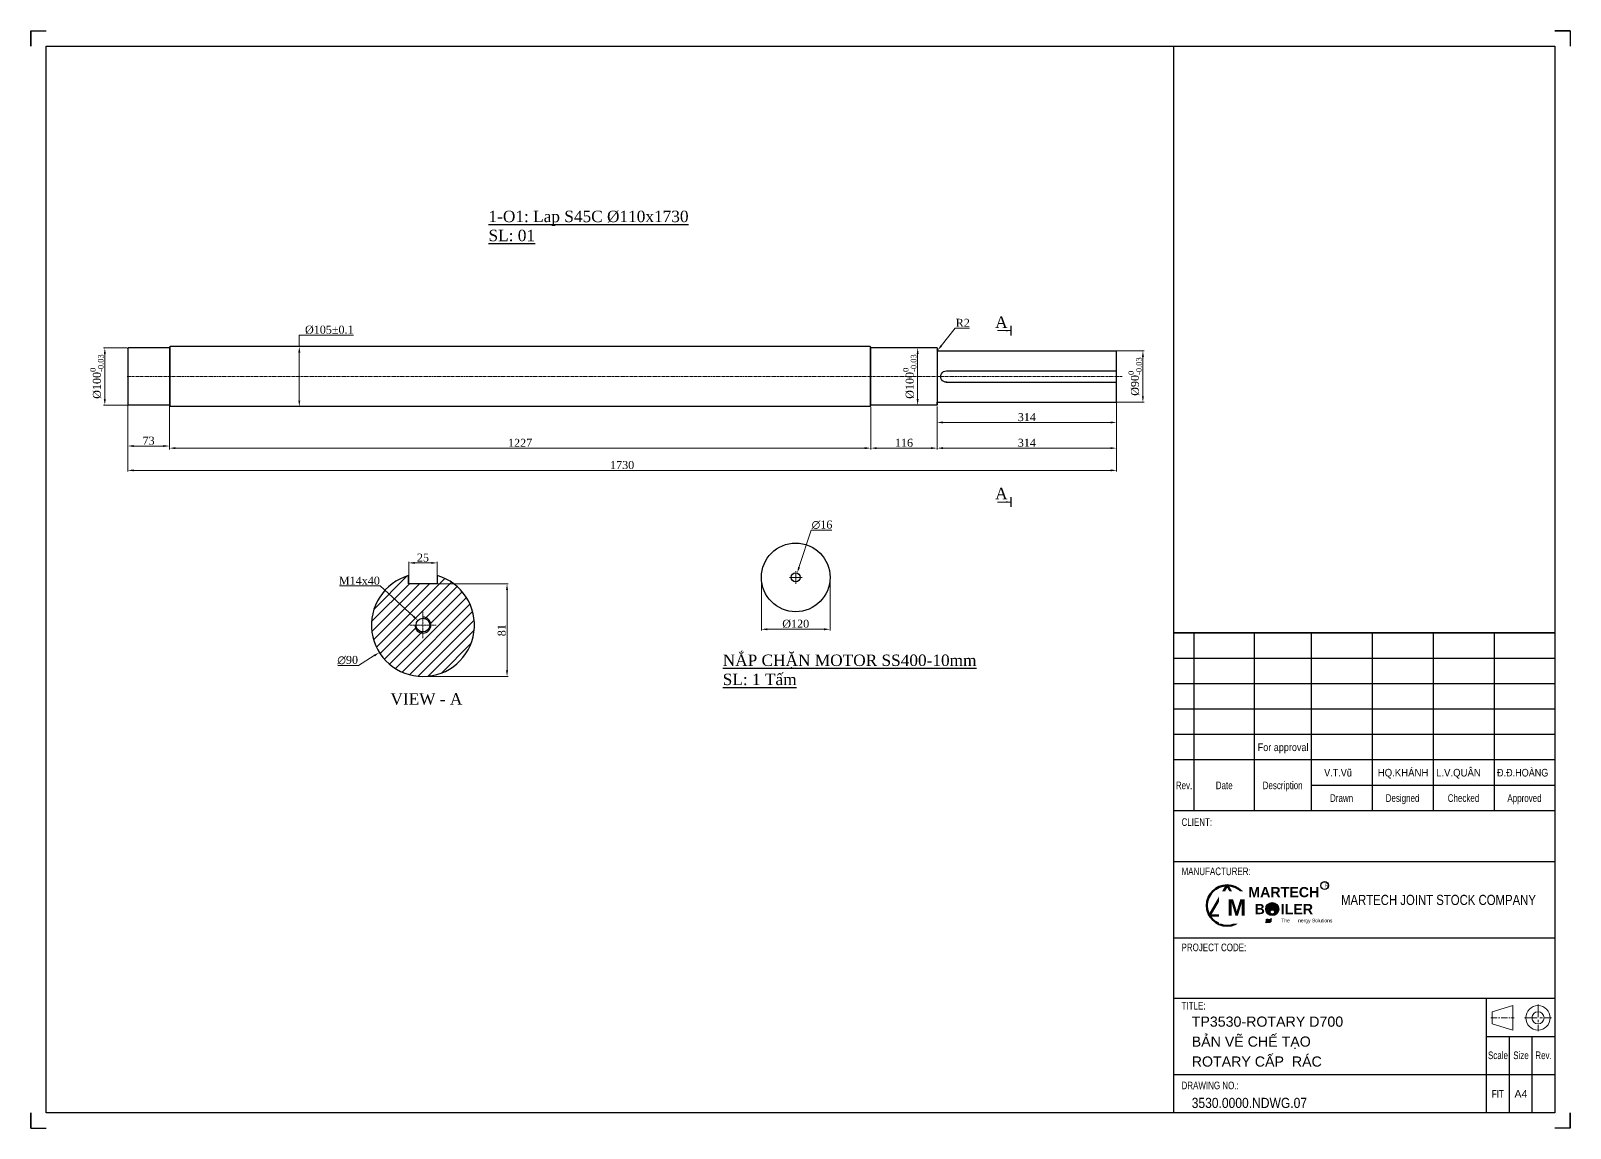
# Model space of a CAD drawing. Header units: inches. Extents: x 36705 to 45095, y -12195 to 29758.
# Drawn here: x 36938 to 39630, y 10607 to 12526 of the extents above; entities that cross this region are included whole.
import ezdxf
from ezdxf.enums import TextEntityAlignment as Align

# ---------------------------------------------------------------- set-up
doc = ezdxf.new("R2010")
doc.units = ezdxf.units.IN
doc.header["$MEASUREMENT"] = 0
doc.linetypes.add('AM_ISO08W050x2', pattern=[9, 6, -0.75, 1.5, -0.75])
doc.linetypes.add('CENTER', pattern=[2, 1.25, -0.25, 0.25, -0.25])
doc.layers.get('Defpoints').update_dxf_attribs({"lineweight": 5})
for name, color, linetype, lineweight in [('1.  0.2', 7, 'Continuous', 25), ('AM_7', 4, 'CENTER', 15), ('AM_8', 1, 'Continuous', 15), ('ĐƯỜNG TÂM', 8, 'CENTER', 5)]:
    doc.layers.add(name, color=color, linetype=linetype, lineweight=lineweight)
doc.layers.add('Không in', color=7, linetype='Continuous', lineweight=25, plot=False)
doc.layers.add('TEXT', color=20, linetype='Continuous')
doc.styles.add('Chu va so', font='arial.ttf')
doc.styles.add('stad1', font='times.ttf')
doc.styles.get("Standard").update_dxf_attribs({"font": 'arial.ttf'})
doc.styles.add('TCVN', font='times.ttf')
doc.styles.add('TEXT', font='arial.ttf')
doc.dimstyles.new('1.1', dxfattribs={"dimscale": 8, "dimtxt": 2, "dimasz": 1.5, "dimexe": 1, "dimexo": 0.4, "dimgap": 0.4, "dimtad": 1, "dimtoh": 1, "dimdec": 0, "dimzin": 0, "dimdsep": 46, "dimtxsty": 'stad1', "dimcen": 5, "dimclrd": 8, "dimclre": 8, "dimclrt": 2, "dimadec": 0, "dimazin": 0, "dimtfac": 1, "dimtdec": 0, "dimtofl": 0, "dimtmove": 0, "dimatfit": 0, "dimfxl": 1, "dimtolj": 1, "dimtzin": 0, "dimlwd": 9, "dimlwe": 9, "dimarcsym": 0})
doc.dimstyles.new('Hien', dxfattribs={"dimtxt": 20, "dimasz": 15, "dimexe": 3, "dimexo": 3, "dimgap": 3, "dimtad": 1, "dimtoh": 1, "dimdec": 0, "dimzin": 0, "dimdsep": 46, "dimtxsty": 'TCVN', "dimcen": 0, "dimclrd": 8, "dimclre": 250, "dimclrt": 41, "dimadec": 0, "dimazin": 0, "dimtfac": 1, "dimtdec": 0, "dimtofl": 0, "dimtmove": 1, "dimatfit": 3, "dimfxl": 1, "dimtolj": 1, "dimtzin": 0, "dimlwd": 9, "dimlwe": 9, "dimarcsym": 0})
doc.dimstyles.new('Hien$0', dxfattribs={"dimtxt": 20, "dimasz": 17, "dimexe": 3, "dimexo": 3, "dimgap": 3, "dimtad": 1, "dimtoh": 1, "dimdec": 0, "dimzin": 0, "dimdsep": 46, "dimtxsty": 'TCVN', "dimcen": 0.09, "dimclrd": 8, "dimclre": 252, "dimclrt": 41, "dimadec": 0, "dimazin": 0, "dimtfac": 1, "dimtdec": 0, "dimtofl": 0, "dimtmove": 0, "dimatfit": 3, "dimfxl": 1, "dimtolj": 1, "dimtzin": 0, "dimlwd": 9, "dimlwe": 9, "dimarcsym": 0})

# ---------------------------------------------------------------- blocks, each defined once
blk = doc.blocks.new('truc rotary')
at = {"ltscale": 0.02}
for p, q in [((4818.9, 62441.8), (4870.9, 62441.8)), ((4818.9, 62441.8), (4818.9, 62341.8)), ((4870.9, 62441.8), (4934.9, 62441.8)), ((4934.8, 62340.3), (4934.9, 62443.3)), ((4934.9, 62443.3), (4935.9, 62444.3)), ((4934.9, 62441.8), (4934.9, 62441.8)), ((4935.9, 62444.3), (4935.8, 62339.3)), ((4935.9, 62444.3), (6160.5, 62444.3)), ((6160.5, 62339.3), (6160.5, 62444.3)), ((6161.5, 62443.3), (6160.5, 62444.3)), ((6161.5, 62443.3), (6161.5, 62340.3)), ((6161.5, 62441.8), (6233.5, 62441.8)), ((6161.5, 62441.8), (6161.5, 62344.3)), ((6233.5, 62341.8), (6233.5, 62441.8)), ((6234.5, 62440.8), (6233.5, 62441.8)), ((6234.5, 62440.8), (6234.5, 62342.8)), ((4504.9, 62435.8), (4505.9, 62436.8)), ((4504.9, 62372.5), (4504.9, 62435.8)), ((4505.9, 62436.8), (4505.9, 62375.8)), ((4816.9, 62436.8), (4505.9, 62436.8)), ((4504.9, 62347.8), (4504.9, 62372.5)), ((4505.9, 62375.8), (4505.9, 62346.8)), ((4504.9, 62347.8), (4505.9, 62346.8)), ((4816.8, 62346.8), (4505.9, 62346.8)), ((4818.9, 62341.8), (4934.8, 62341.8)), ((4934.8, 62340.3), (4935.8, 62339.3)), ((4935.8, 62339.3), (6160.5, 62339.3)), ((6161.5, 62340.3), (6160.5, 62339.3)), ((6161.5, 62341.8), (6233.5, 62341.8)), ((6234.5, 62342.8), (6233.5, 62341.8))]:
    blk.add_line(p, q, dxfattribs=at)
for p, q in [((4802.4, 62401.8), (4504.9, 62401.8)), ((4802.7, 62381.8), (4504.9, 62381.8)), ((4818.9, 62341.8), (4818.9, 62346.8))]:
    blk.add_line(p, q)
for centre, radius, start, end in [((4816.9, 62438.8), 2, 269.7838, 0), ((4802.4, 62391.8), 12.5, 180, 180.0113), ((4802.4, 62391.8), 10, 268.0046, 90), ((4816.8, 62344.8), 2, 359.9484, 90.1645)]:
    blk.add_arc(centre, radius, start, end)
at = {"layer": 'AM_7', "color": 2, "ltscale": 4}
blk.add_line((4494.9, 62391.8), (6235.5, 62391.8), dxfattribs=at)
blk = doc.blocks.new('*D288')
at = {"color": 250, "lineweight": 9, "transparency": 16777216}
for p, q in [((37107.5, 11892.9), (37107.5, 11755)), ((38837.1, 11892.9), (38837.1, 11755))]:
    blk.add_line(p, q, dxfattribs=at)
at = {"color": 8, "lineweight": 9, "transparency": 16777216}
blk.add_line((37118, 11757.1), (38826.6, 11757.1), dxfattribs=at)
at = {"color": 8, "transparency": 16777216}
for points in [[(37118, 11758.9), (37118, 11755.4), (37107.5, 11757.1)], [(38826.6, 11758.9), (38826.6, 11755.4), (38837.1, 11757.1)]]:
    blk.add_solid(points, dxfattribs=at)
at = {"layer": 'Defpoints', "color": 0, "transparency": 16777216}
for p in [(37107.5, 11895), (38837.1, 11895), (38837.1, 11757.1)]:
    blk.add_point(p, dxfattribs=at)
at = {"color": 41, "transparency": 16777216, "insert": (37972.3, 11766.4), "char_height": 14, "attachment_point": 5, "style": 'TCVN'}
blk.add_mtext('\\A1;1730', dxfattribs=at)
blk = doc.blocks.new('*D289')
at = {"color": 250, "lineweight": 9, "transparency": 16777216}
for p, q in [((37107.5, 11888.2), (37107.5, 11797.6)), ((37180.5, 11888.2), (37180.5, 11797.6))]:
    blk.add_line(p, q, dxfattribs=at)
at = {"color": 8, "lineweight": 9, "transparency": 16777216}
blk.add_line((37118, 11799.7), (37170, 11799.7), dxfattribs=at)
at = {"color": 8, "transparency": 16777216}
for points in [[(37118, 11801.5), (37118, 11798), (37107.5, 11799.7)], [(37170, 11801.5), (37170, 11798), (37180.5, 11799.7)]]:
    blk.add_solid(points, dxfattribs=at)
at = {"layer": 'Defpoints', "color": 0, "transparency": 16777216}
for p in [(37107.5, 11890.3), (37180.5, 11890.3), (37180.5, 11799.7)]:
    blk.add_point(p, dxfattribs=at)
at = {"color": 41, "transparency": 16777216, "insert": (37144, 11809), "char_height": 14, "attachment_point": 5, "style": 'TCVN'}
blk.add_mtext('\\A1;73', dxfattribs=at)
blk = doc.blocks.new('*D290')
at = {"color": 250, "lineweight": 9, "transparency": 16777216}
for p, q in [((37180.5, 11888.6), (37180.5, 11793.9)), ((38407.2, 11867.6), (38407.2, 11793.9))]:
    blk.add_line(p, q, dxfattribs=at)
at = {"color": 8, "lineweight": 9, "transparency": 16777216}
blk.add_line((37191, 11796), (38396.7, 11796), dxfattribs=at)
at = {"color": 8, "transparency": 16777216}
for points in [[(37191, 11797.8), (37191, 11794.3), (37180.5, 11796)], [(38396.7, 11797.8), (38396.7, 11794.3), (38407.2, 11796)]]:
    blk.add_solid(points, dxfattribs=at)
at = {"layer": 'Defpoints', "color": 0, "transparency": 16777216}
for p in [(37180.5, 11890.7), (38407.2, 11869.7), (38407.2, 11796)]:
    blk.add_point(p, dxfattribs=at)
at = {"color": 41, "transparency": 16777216, "insert": (37793.8, 11805.3), "char_height": 14, "attachment_point": 5, "style": 'TCVN'}
blk.add_mtext('\\A1;1227', dxfattribs=at)
blk = doc.blocks.new('*D291')
at = {"color": 250, "lineweight": 9, "transparency": 16777216}
for p, q in [((38407.2, 11867.6), (38407.2, 11793.9)), ((38523.1, 11869.1), (38523.1, 11793.9))]:
    blk.add_line(p, q, dxfattribs=at)
at = {"color": 8, "lineweight": 9, "transparency": 16777216}
blk.add_line((38417.7, 11796), (38512.6, 11796), dxfattribs=at)
at = {"color": 8, "transparency": 16777216}
for points in [[(38417.7, 11797.8), (38417.7, 11794.3), (38407.2, 11796)], [(38512.6, 11797.8), (38512.6, 11794.3), (38523.1, 11796)]]:
    blk.add_solid(points, dxfattribs=at)
at = {"layer": 'Defpoints', "color": 0, "transparency": 16777216}
for p in [(38407.2, 11869.7), (38523.1, 11871.2), (38523.1, 11796)]:
    blk.add_point(p, dxfattribs=at)
at = {"color": 41, "transparency": 16777216, "insert": (38465.2, 11805.3), "char_height": 14, "attachment_point": 5, "style": 'TCVN'}
blk.add_mtext('\\A1;116', dxfattribs=at)
blk = doc.blocks.new('*D292')
at = {"color": 250, "lineweight": 9, "transparency": 16777216}
for p, q in [((38837.1, 11880.8), (38837.1, 11793.9)), ((38523.1, 11869.1), (38523.1, 11793.9))]:
    blk.add_line(p, q, dxfattribs=at)
at = {"color": 8, "lineweight": 9, "transparency": 16777216}
blk.add_line((38533.6, 11796), (38826.6, 11796), dxfattribs=at)
at = {"color": 8, "transparency": 16777216}
for points in [[(38533.6, 11797.8), (38533.6, 11794.3), (38523.1, 11796)], [(38826.6, 11797.8), (38826.6, 11794.3), (38837.1, 11796)]]:
    blk.add_solid(points, dxfattribs=at)
at = {"layer": 'Defpoints', "color": 0, "transparency": 16777216}
for p in [(38837.1, 11882.9), (38523.1, 11871.2), (38837.1, 11796)]:
    blk.add_point(p, dxfattribs=at)
at = {"color": 41, "transparency": 16777216, "insert": (38680.1, 11805.3), "char_height": 14, "attachment_point": 5, "style": 'TCVN'}
blk.add_mtext('\\A1;314', dxfattribs=at)
blk = doc.blocks.new('*D293')
at = {"color": 250, "lineweight": 9, "transparency": 16777216}
for p, q in [((38837.1, 11914.4), (38837.1, 11838.9)), ((38523.1, 11869.1), (38523.1, 11838.9))]:
    blk.add_line(p, q, dxfattribs=at)
at = {"color": 8, "lineweight": 9, "transparency": 16777216}
blk.add_line((38533.6, 11841), (38826.6, 11841), dxfattribs=at)
at = {"color": 8, "transparency": 16777216}
for points in [[(38533.6, 11842.7), (38533.6, 11839.2), (38523.1, 11841)], [(38826.6, 11842.7), (38826.6, 11839.2), (38837.1, 11841)]]:
    blk.add_solid(points, dxfattribs=at)
at = {"layer": 'Defpoints', "color": 0, "transparency": 16777216}
for p in [(38837.1, 11916.5), (38523.1, 11871.2), (38837.1, 11841)]:
    blk.add_point(p, dxfattribs=at)
at = {"color": 41, "transparency": 16777216, "insert": (38680.1, 11850.2), "char_height": 14, "attachment_point": 5, "style": 'TCVN'}
blk.add_mtext('\\A1;314', dxfattribs=at)
blk = doc.blocks.new('*D294')
at = {"color": 250, "lineweight": 9, "transparency": 16777216}
for p, q in [((38776.7, 11966.2), (38885.2, 11966.2)), ((38776.7, 11876.2), (38885.2, 11876.2))]:
    blk.add_line(p, q, dxfattribs=at)
at = {"color": 8, "lineweight": 9, "transparency": 16777216}
blk.add_line((38883.1, 11955.7), (38883.1, 11886.7), dxfattribs=at)
at = {"color": 8, "transparency": 16777216}
for points in [[(38881.4, 11955.7), (38884.9, 11955.7), (38883.1, 11966.2)], [(38881.4, 11886.7), (38884.9, 11886.7), (38883.1, 11876.2)]]:
    blk.add_solid(points, dxfattribs=at)
at = {"layer": 'Defpoints', "color": 0, "transparency": 16777216}
for p in [(38774.6, 11966.2), (38774.6, 11876.2), (38883.1, 11876.2)]:
    blk.add_point(p, dxfattribs=at)
at = {"color": 41, "transparency": 16777216, "insert": (38869.2, 11921.2), "char_height": 14, "attachment_point": 5, "rotation": 90, "style": 'TCVN'}
blk.add_mtext('\\A1;%%C90{\\H0.7x;\\S0^ -0.03;}', dxfattribs=at)
blk = doc.blocks.new('*D295')
at = {"color": 250, "lineweight": 9, "transparency": 16777216}
for p, q in [((38481.6, 11971.2), (38491.2, 11971.2)), ((38481.6, 11871.2), (38491.2, 11871.2))]:
    blk.add_line(p, q, dxfattribs=at)
at = {"color": 8, "lineweight": 9, "transparency": 16777216}
blk.add_line((38489.1, 11881.7), (38489.1, 11960.7), dxfattribs=at)
at = {"color": 8, "transparency": 16777216}
for points in [[(38487.4, 11960.7), (38490.9, 11960.7), (38489.1, 11971.2)], [(38487.4, 11881.7), (38490.9, 11881.7), (38489.1, 11871.2)]]:
    blk.add_solid(points, dxfattribs=at)
at = {"layer": 'Defpoints', "color": 0, "transparency": 16777216}
for p in [(38479.5, 11971.2), (38489.1, 11971.2), (38479.5, 11871.2)]:
    blk.add_point(p, dxfattribs=at)
at = {"color": 41, "transparency": 16777216, "insert": (38475.2, 11921.2), "char_height": 14, "attachment_point": 5, "rotation": 90, "style": 'TCVN'}
blk.add_mtext('\\A1;%%C100{\\H0.7x;\\S0^ -0.03;}', dxfattribs=at)
blk = doc.blocks.new('*D296')
at = {"color": 250, "lineweight": 9, "transparency": 16777216}
for p, q in [((37106.4, 11971.2), (37065.4, 11971.2)), ((37106.4, 11871.2), (37065.4, 11871.2))]:
    blk.add_line(p, q, dxfattribs=at)
at = {"color": 8, "lineweight": 9, "transparency": 16777216}
blk.add_line((37067.5, 11960.7), (37067.5, 11881.7), dxfattribs=at)
at = {"color": 8, "transparency": 16777216}
for points in [[(37065.7, 11960.7), (37069.2, 11960.7), (37067.5, 11971.2)], [(37065.7, 11881.7), (37069.2, 11881.7), (37067.5, 11871.2)]]:
    blk.add_solid(points, dxfattribs=at)
at = {"layer": 'Defpoints', "color": 0, "transparency": 16777216}
for p in [(37108.5, 11971.2), (37067.5, 11871.2), (37108.5, 11871.2)]:
    blk.add_point(p, dxfattribs=at)
at = {"color": 41, "transparency": 16777216, "insert": (37053.5, 11921.2), "char_height": 14, "attachment_point": 5, "rotation": 90, "style": 'TCVN'}
blk.add_mtext('\\A1;%%C100{\\H0.7x;\\S0^ -0.03;}', dxfattribs=at)
blk = doc.blocks.new('*D297')
at = {"color": 8, "lineweight": 9, "transparency": 16777216}
for p, q in [((37502.2, 11993.6), (37407.6, 11993.6)), ((37407.6, 11993.6), (37407.6, 11973.7)), ((37407.6, 11879.2), (37407.6, 11963.2))]:
    blk.add_line(p, q, dxfattribs=at)
at = {"color": 250, "lineweight": 9, "transparency": 16777216}
for p, q in [((37336.6, 11973.7), (37409.7, 11973.7)), ((37336.6, 11868.7), (37409.7, 11868.7))]:
    blk.add_line(p, q, dxfattribs=at)
at = {"color": 8, "transparency": 16777216}
for points in [[(37405.9, 11963.2), (37409.4, 11963.2), (37407.6, 11973.7)], [(37405.9, 11879.2), (37409.4, 11879.2), (37407.6, 11868.7)]]:
    blk.add_solid(points, dxfattribs=at)
at = {"layer": 'Defpoints', "color": 0, "transparency": 16777216}
for p in [(37334.5, 11973.7), (37407.6, 11973.7), (37334.5, 11868.7)]:
    blk.add_point(p, dxfattribs=at)
at = {"color": 41, "transparency": 16777216, "insert": (37460.1, 12003), "char_height": 14, "attachment_point": 5, "style": 'TCVN'}
blk.add_mtext('\\A1;%%C105%%P0.1', dxfattribs=at)
blk = doc.blocks.new('*D243')
at = {"color": 250, "lineweight": 9, "transparency": 16777216}
for p, q in [((38215.9, 11567.8), (38215.9, 11477.1)), ((38335.9, 11567.8), (38335.9, 11477.1))]:
    blk.add_line(p, q, dxfattribs=at)
at = {"color": 8, "lineweight": 9, "transparency": 16777216}
blk.add_line((38325.4, 11479.2), (38226.4, 11479.2), dxfattribs=at)
at = {"color": 8, "transparency": 16777216}
for points in [[(38226.4, 11480.9), (38226.4, 11477.4), (38215.9, 11479.2)], [(38325.4, 11480.9), (38325.4, 11477.4), (38335.9, 11479.2)]]:
    blk.add_solid(points, dxfattribs=at)
at = {"layer": 'Defpoints', "color": 0, "transparency": 16777216}
for p in [(38215.9, 11569.9), (38335.9, 11569.9), (38215.9, 11479.2)]:
    blk.add_point(p, dxfattribs=at)
at = {"color": 41, "transparency": 16777216, "insert": (38275.9, 11488.6), "char_height": 14, "attachment_point": 5, "style": 'TCVN'}
blk.add_mtext('\\A1;%%C120', dxfattribs=at)
blk = doc.blocks.new('*D256')
at = {"color": 8, "lineweight": 9, "transparency": 16777216}
for p, q in [((38302.7, 11652.5), (38281.6, 11587.5)), ((38338.9, 11652.5), (38302.7, 11652.5))]:
    blk.add_line(p, q, dxfattribs=at)
at = {"color": 8, "transparency": 16777216}
blk.add_solid([(38280, 11588.1), (38283.3, 11587), (38278.4, 11577.5)], dxfattribs=at)
at = {"layer": 'Defpoints', "color": 0, "transparency": 16777216}
for p in [(38273.5, 11562.3), (38278.4, 11577.5)]:
    blk.add_point(p, dxfattribs=at)
at = {"color": 41, "transparency": 16777216, "insert": (38321.8, 11661.9), "char_height": 14, "attachment_point": 5, "style": 'TCVN'}
blk.add_mtext('\\A1;∅16', dxfattribs=at)
blk = doc.blocks.new('*D316')
at = {"color": 8, "lineweight": 9, "transparency": 16777216}
for p, q in [((38554.6, 12006.1), (38530.3, 11974.9)), ((38579.6, 12006.1), (38554.6, 12006.1))]:
    blk.add_line(p, q, dxfattribs=at)
at = {"color": 8, "transparency": 16777216}
blk.add_solid([(38528.9, 11976), (38531.7, 11973.9), (38523.9, 11966.6)], dxfattribs=at)
at = {"layer": 'Defpoints', "color": 0, "transparency": 16777216}
for p in [(38523.9, 11966.6), (38525.1, 11968.2)]:
    blk.add_point(p, dxfattribs=at)
at = {"color": 41, "transparency": 16777216, "insert": (38568.1, 12015.2), "char_height": 14, "attachment_point": 5, "style": 'TCVN'}
blk.add_mtext('\\A1;R2', dxfattribs=at)
blk = doc.blocks.new('KHUNG TEN A4 - TD - 13.2.2023')
for p, q in [((0, 216), (0, 213)), ((0, 213), (0, 216)), ((0, 216), (3, 216)), ((300, 216), (303, 216)), ((303, 216), (303, 213)), ((225, 92.48), (225, 213)), ((300, 97.48), (225, 97.48)), ((229, 62.5), (229, 97.48)), ((300, 92.48), (225, 92.48)), ((300, 87.48), (225, 87.48)), ((300, 82.48), (225, 82.48)), ((300, 77.48), (225, 77.48)), ((300, 72.48), (225, 72.48)), ((300, 67.48), (252, 67.48)), ((300, 18), (286.5, 18)), ((0, 3), (0, 0)), ((0, 0), (3, 0)), ((303, 3), (303, 0)), ((303, 0), (300, 0))]:
    blk.add_line(p, q)
at = {"lineweight": 25}
for p, q in [((240.8, 97.48, 0), (240.8, 62.5)), ((252, 97.48, 0), (252, 62.5, 0)), ((264, 97.48, 0), (264, 62.5, 0)), ((276, 97.48, 0), (276, 62.5, 0)), ((288, 97.48, 0), (288, 62.5, 0)), ((300, 62.5), (225, 62.5)), ((225, 52.5), (300, 52.5)), ((225, 37.5), (300, 37.5)), ((300, 28.19), (300, 3)), ((300, 25.5), (225, 25.5)), ((286.5, 3), (286.5, 25.5)), ((291, 18, 0), (291, 3, 0)), ((295.5, 3, 0), (295.5, 18, 0)), ((300, 10.5), (225, 10.5))]:
    blk.add_line(p, q, dxfattribs=at)
blk.add_lwpolyline([(3, 213), (300, 213), (300, 3), (3, 3)], close=True)
blk.add_lwpolyline([(225, 97.48), (300, 97.48), (300, 3), (225, 3)], close=True, dxfattribs=at)
at = {"lineweight": 50, "elevation": 0}
blk.add_lwpolyline([(235.47, 47.81), (232.02, 41.84), (238.92, 41.84)], close=True, dxfattribs=at)
at = {"color": 2, "lineweight": 20, "elevation": 0}
blk.add_lwpolyline([(287.67, 20.52), (291.72, 19.32), (291.72, 24.12), (287.67, 22.92)], close=True, dxfattribs=at)
at = {"lineweight": 50}
blk.add_circle((235.47, 43.83, 0), 3.98, dxfattribs=at)
at = {"color": 2, "lineweight": 20}
for radius in [2.4, 1.2]:
    blk.add_circle((296.66, 21.72, 0), radius, dxfattribs=at)
at = {"layer": '1.  0.2'}
for p, q in [((0, 216), (0, 213)), ((303, 216), (300, 216)), ((0, 0), (3, 0)), ((303, 0), (303, 3))]:
    blk.add_line(p, q, dxfattribs=at)
at = {"layer": 'Không in'}
for points in [[(0, 216), (3, 216)], [(303, 216), (303, 213)], [(0, 0), (0, 3)], [(303, 0), (300, 0)]]:
    blk.add_lwpolyline(points, dxfattribs=at)
at = {"layer": 'ĐƯỜNG TÂM', "lineweight": 0, "ltscale": 2}
for p, q in [((296.66, 24.36, 0), (296.66, 19.08, 0)), ((294.02, 21.72, 0), (299.3, 21.72, 0))]:
    blk.add_line(p, q, dxfattribs=at)
at = {"layer": 'ĐƯỜNG TÂM', "lineweight": 0}
blk.add_line((287.4, 21.72, 0), (291.94, 21.72, 0), dxfattribs=at)
at = {"color": 5, "style": 'Chu va so', "width": 0.75}
for s, p in [('Rev.', (227, 66.73)), ('Date', (234.9, 66.73, 0)), ('Description', (246.4, 66.73, 0)), ('Drawn', (258, 64.23, 0)), ('Designed', (270, 64.23)), ('Checked', (282, 64.23)), ('Approved', (294, 64.23, 0)), ('CLIENT:', (229.51, 59.5, 0.01)), ('PROJECT CODE:', (232.87, 34.84)), ('TITLE:', (228.87, 23.36, 0.02)), ('Scale', (288.78, 13.6, 0)), ('Size', (293.31, 13.6, 0)), ('Rev. ', (297.97, 13.6, 0)), ('DRAWING NO.:', (232.13, 7.67, 0.02)), ('FIT', (288.75, 6, 0))]:
    blk.add_text(s, height=1.5, dxfattribs=at).set_placement(p, align=Align.CENTER)
at = {"color": 5, "lineweight": 25, "insert": (249.34, 44.92, 0), "char_height": 2, "width": 55.4584, "attachment_point": 4, "style": 'Chu va so'}
blk.add_mtext('\\pxqc;{\\W0.8;MARTECH JOINT STOCK COMPANY}', dxfattribs=at)
at = {"width": 0.85}
for tag, p in [('REV4', (226.38, 94.23)), ('NGAY_REV04', (229.9, 94.23)), ('DESCRIPTION_4', (241.49, 94.23, 0)), ('DESCRIPTION_3', (241.49, 89.23, 0)), ('DESCRIPTION_2', (241.49, 84.23, 0)), ('DESCRIPTION_1', (241.49, 79.23, 0)), ('DESCRIPTION_0', (241.49, 74.23, 0))]:
    blk.add_attdef(tag, p, '', height=1.5, dxfattribs=at)
at = {"layer": 'TEXT', "ltscale": 0.1, "style": 'Chu va so'}
for tag, p, height, width in [('REV3', (226.38, 89.23), 1.5, 0.85), ('NGAY_REV03', (229.9, 89.23), 1.5, 0.85), ('REV2', (226.38, 84.23), 1.5, 0.85), ('NGAY_REV02', (229.9, 84.23), 1.5, 0.85), ('REV1', (226.38, 79.23), 1.5, 0.85), ('NGAY_REV01', (229.9, 79.23), 1.5, 0.85), ('REV0', (226.38, 74.23), 1.5, 0.85), ('NGAY_REV0', (229.9, 74.23), 1.5, 0.85), ('NGUOI_VE', (252.6, 69.23), 1.5, 0.85), ('NGUOI_KIEM_1', (264.6, 69.23), 1.5, 0.9), ('NGUOI_KIEM_2', (276.6, 69.23), 1.5, 0.9), ('STT-BV', (232.09, 3.98), 2, 0.85)]:
    blk.add_attdef(tag, p, '', height=height, dxfattribs=dict(at, width=width))
at = {"layer": 'TEXT', "ltscale": 0.1, "width": 0.85}
blk.add_attdef('NGUOI_DUYET', (288.6, 69.23), '', height=1.5, dxfattribs=at)
at = {"layer": 'TEXT', "lineweight": 25, "ltscale": 0.1, "style": 'Chu va so'}
for tag, p, height in [('PROJECT_CODE', (231.95, 28.65), 3.6), ('TITLE1', (231.95, 19.98), 2), ('TITLE2', (231.95, 16.05), 2), ('TITLE3', (231.95, 12.12), 2)]:
    blk.add_attdef(tag, p, '', height=height, dxfattribs=at)
at = {"layer": 'TEXT', "ltscale": 0.1, "style": 'Chu va so'}
for tag, p in [('A4_A4', (292.03, 6, 0)), ('REV.', (297.2, 6, 0))]:
    blk.add_attdef(tag, p, '', height=1.5, dxfattribs=at)
at = {"insert": (235.49, 45.04, 0), "char_height": 3.2046, "attachment_point": 1, "style": 'TEXT', "bg_fill": 2}
blk.add_mtext('\\pxqc;{\\fArial|b1|i0|c0|p34;M}', dxfattribs=at)
at = {"insert": (239.73, 47.47, 0), "char_height": 2.0029, "width": 13.7942, "attachment_point": 1, "style": 'TEXT', "bg_fill": 2}
blk.add_mtext('\\pxqc;{\\fArial|b1|i0|c0|p34;MARTECH\\PB    ILER}', dxfattribs=at)
h = blk.add_hatch(color=256)
h.dxf.hatch_style = 1
edge = h.paths.add_edge_path()
edge.add_spline(control_points=[(243.08, 40.7), (243.14, 40.74), (243.38, 40.91), (243.88, 40.67), (244.11, 40.95), (244.2, 41.06)], knot_values=[0, 0, 0, 0, 0.315535, 1.31207, 1.873609, 1.873609, 1.873609, 1.873609], degree=3, periodic=0)
edge.add_spline(control_points=[(244.2, 41.06), (244.13, 40.99), (243.86, 40.75), (243.31, 41.04), (243.12, 40.75), (243.08, 40.7)], knot_values=[0, 0, 0, 0, 0.411397, 1.576501, 1.877595, 1.877595, 1.877595, 1.877595], degree=3, periodic=0)
edge = h.paths.add_edge_path()
edge.add_spline(control_points=[(243.08, 40.45), (243.14, 40.49), (243.38, 40.67), (243.88, 40.42), (244.11, 40.71), (244.2, 40.81)], knot_values=[0, 0, 0, 0, 0.315535, 1.31207, 1.873609, 1.873609, 1.873609, 1.873609], degree=3, periodic=0)
edge.add_spline(control_points=[(244.2, 40.81), (244.13, 40.75), (243.86, 40.5), (243.31, 40.79), (243.12, 40.51), (243.08, 40.45)], knot_values=[0, 0, 0, 0, 0.411397, 1.576501, 1.877595, 1.877595, 1.877595, 1.877595], degree=3, periodic=0)
at = {"color": 7}
for centre in [(243.32, 43.43, 0), (243.32, 43.13, 0), (243.46, 42.8, 0), (243.62, 43.43, 0), (243.62, 43.13, 0), (243.71, 42.5, 0), (243.76, 42.8, 0), (243.92, 43.43, 0), (243.92, 43.13, 0), (244.22, 43.43, 0), (244.52, 43.43, 0), (244.82, 43.43, 0), (245.12, 43.43, 0), (245.41, 43.43, 0)]:
    blk.add_circle(centre, 0.121, dxfattribs=at)
for points in [[(243.08, 40.93, 0), (243.21, 41.08, 0), (243.98, 41.13, 0), (244.2, 41.29, 0)], [(243.08, 40.93, 0), (243.26, 41.04, 0), (243.92, 41.04, 0), (244.2, 41.29, 0)], [(243.08, 40.7, 0), (243.21, 40.85, 0), (243.98, 40.9, 0), (244.2, 41.06, 0)], [(243.08, 40.7, 0), (243.26, 40.8, 0), (243.92, 40.81, 0), (244.2, 41.06, 0)], [(243.08, 40.45, 0), (243.21, 40.6, 0), (243.98, 40.65, 0), (244.2, 40.81, 0)], [(243.08, 40.45, 0), (243.26, 40.55, 0), (243.92, 40.56, 0), (244.2, 40.81, 0)]]:
    blk.add_spline(points, degree=3)
at = {"color": 5, "style": 'Chu va so', "width": 0.75}
blk.add_text('MANUFACTURER:', height=1.5, dxfattribs=at).set_placement((233.31, 49.81, 0.01), align=Align.CENTER)
at = {"char_height": 0.701, "attachment_point": 1, "style": 'TEXT', "bg_fill": 2}
for s, insert in [('\\pxqc;R', (254.7, 48.14, 0)), ('\\pxqc;The      nergy Solutions', (246.12, 41.23, 0))]:
    blk.add_mtext(s, dxfattribs=dict(at, insert=insert))
at = {"layer": 'AM_8'}
h = blk.add_hatch(color=7, dxfattribs=at)
edge = h.paths.add_edge_path()
edge.add_arc((244.35, 43.13), 1.28, 191.4592, 461.3375)
edge.add_arc((244.35, 43.13), 1.28, 101.3375, 191.4592)
edge = h.paths.add_edge_path(flags=16)
edge.add_arc((243.71, 42.5), 0.121, -289.458, 11.4592, ccw=False)
edge.add_arc((243.71, 42.5), 0.121, 11.4592, 70.542, ccw=False)
edge = h.paths.add_edge_path(flags=16)
edge.add_arc((245.41, 43.13), 0.121, -211.5113, 11.4592, ccw=False)
edge.add_arc((245.41, 43.13), 0.121, 11.4592, 148.4887, ccw=False)
edge = h.paths.add_edge_path(flags=16)
edge.add_arc((243.46, 42.8), 0.121, -304.2526, 11.4592, ccw=False)
edge.add_arc((243.46, 42.8), 0.121, 11.4592, 55.7474, ccw=False)
edge = h.paths.add_edge_path(flags=16)
edge.add_arc((245.41, 43.43), 0.121, -200.2428, 11.4592, ccw=False)
edge.add_arc((245.41, 43.43), 0.121, 11.4592, 159.7572, ccw=False)
edge = h.paths.add_edge_path(flags=16)
edge.add_arc((245.12, 43.13), 0.121, -219.051, 11.4592, ccw=False)
edge.add_arc((245.12, 43.13), 0.121, 11.4592, 140.949, ccw=False)
edge = h.paths.add_edge_path(flags=16)
edge.add_arc((243.76, 42.8), 0.121, -292.0311, 11.4592, ccw=False)
edge.add_arc((243.76, 42.8), 0.121, 11.4592, 67.9689, ccw=False)
edge = h.paths.add_edge_path(flags=16)
edge.add_arc((243.32, 43.13), 0.121, -319.4544, 11.4592, ccw=False)
edge.add_arc((243.32, 43.13), 0.121, 11.4592, 40.5456, ccw=False)
edge = h.paths.add_edge_path(flags=16)
edge.add_arc((245.12, 43.43), 0.121, -206.0119, 11.4592, ccw=False)
edge.add_arc((245.12, 43.43), 0.121, 11.4592, 153.9881, ccw=False)
edge = h.paths.add_edge_path(flags=16)
edge.add_arc((244.37, 42.57), 0.434, -262.499, 11.4592, ccw=False)
edge.add_arc((244.37, 42.57), 0.434, 11.4592, 97.501, ccw=False)
edge = h.paths.add_edge_path(flags=16)
edge.add_arc((243.32, 43.43), 0.121, -332.7707, 11.4592, ccw=False)
edge.add_arc((243.32, 43.43), 0.121, 11.4592, 27.2293, ccw=False)
edge = h.paths.add_edge_path(flags=16)
edge.add_arc((244.82, 43.13), 0.121, -230.166, 11.4592, ccw=False)
edge.add_arc((244.82, 43.13), 0.121, 11.4592, 129.834, ccw=False)
edge = h.paths.add_edge_path(flags=16)
edge.add_arc((243.62, 43.13), 0.121, -307.6137, 11.4592, ccw=False)
edge.add_arc((243.62, 43.13), 0.121, 11.4592, 52.3863, ccw=False)
edge = h.paths.add_edge_path(flags=16)
edge.add_arc((244.52, 43.13), 0.121, -246.4575, 11.4592, ccw=False)
edge.add_arc((244.52, 43.13), 0.121, 11.4592, 113.5425, ccw=False)
edge = h.paths.add_edge_path(flags=16)
edge.add_arc((243.92, 43.13), 0.121, -290.4056, 11.4592, ccw=False)
edge.add_arc((243.92, 43.13), 0.121, 11.4592, 69.5944, ccw=False)
edge = h.paths.add_edge_path(flags=16)
edge.add_arc((244.82, 43.43), 0.121, -215.7954, 11.4592, ccw=False)
edge.add_arc((244.82, 43.43), 0.121, 11.4592, 144.2046, ccw=False)
edge = h.paths.add_edge_path(flags=16)
edge.add_arc((244.22, 43.13), 0.121, -268.4837, 11.4592, ccw=False)
edge.add_arc((244.22, 43.13), 0.121, 11.4592, 91.5163, ccw=False)
edge = h.paths.add_edge_path(flags=16)
edge.add_arc((243.62, 43.43), 0.121, -322.0207, 11.4592, ccw=False)
edge.add_arc((243.62, 43.43), 0.121, 11.4592, 37.9793, ccw=False)
edge = h.paths.add_edge_path(flags=16)
edge.add_arc((244.22, 43.43), 0.121, -267.4803, 11.4592, ccw=False)
edge.add_arc((244.22, 43.43), 0.121, 11.4592, 92.5197, ccw=False)
edge = h.paths.add_edge_path(flags=16)
edge.add_arc((244.52, 43.43), 0.121, -234.0834, 11.4592, ccw=False)
edge.add_arc((244.52, 43.43), 0.121, 11.4592, 125.9166, ccw=False)
edge = h.paths.add_edge_path(flags=16)
edge.add_arc((243.92, 43.43), 0.121, -301.7345, 11.4592, ccw=False)
edge.add_arc((243.92, 43.43), 0.121, 11.4592, 58.2655, ccw=False)
blk.add_circle((254.66, 47.77, 0), 0.763)
at = {"color": 7}
for centre, radius in [((244.35, 43.13, 0), 1.28), ((244.37, 42.57, 0), 0.434), ((244.22, 43.13, 0), 0.121), ((244.52, 43.13, 0), 0.121), ((244.82, 43.13, 0), 0.121), ((245.12, 43.13, 0), 0.121), ((245.41, 43.13, 0), 0.121)]:
    blk.add_circle(centre, radius, dxfattribs=at)
blk = doc.blocks.new('*D498')
at = {"color": 8, "lineweight": 9, "transparency": 16777216}
for p, q in [((37511.3, 11415.8), (37538.8, 11433.1)), ((37475.1, 11415.8), (37511.3, 11415.8))]:
    blk.add_line(p, q, dxfattribs=at)
at = {"color": 8, "transparency": 16777216}
blk.add_solid([(37537.9, 11434.5), (37539.7, 11431.6), (37547.7, 11438.7)], dxfattribs=at)
at = {"layer": 'Defpoints', "color": 0, "transparency": 16777216}
for p in [(37700, 11534.5), (37547.7, 11438.7)]:
    blk.add_point(p, dxfattribs=at)
at = {"color": 41, "transparency": 16777216, "insert": (37492.2, 11425.2), "char_height": 14, "attachment_point": 5, "style": 'TCVN'}
blk.add_mtext('\\A1;∅90', dxfattribs=at)
blk = doc.blocks.new('*D499')
at = {"color": 250, "lineweight": 9, "transparency": 16777216}
for p, q in [((37626, 11558.6), (37773, 11558.6)), ((37626, 11396.6), (37773, 11396.6))]:
    blk.add_line(p, q, dxfattribs=at)
at = {"color": 8, "lineweight": 9, "transparency": 16777216}
blk.add_line((37770.9, 11548.1), (37770.9, 11407.1), dxfattribs=at)
at = {"color": 8, "transparency": 16777216}
for points in [[(37769.2, 11548.1), (37772.7, 11548.1), (37770.9, 11558.6)], [(37769.2, 11407.1), (37772.7, 11407.1), (37770.9, 11396.6)]]:
    blk.add_solid(points, dxfattribs=at)
at = {"layer": 'Defpoints', "color": 0, "transparency": 16777216}
for p in [(37623.9, 11558.6), (37623.9, 11396.6), (37770.9, 11396.6)]:
    blk.add_point(p, dxfattribs=at)
at = {"color": 41, "transparency": 16777216, "insert": (37761.7, 11477.6), "char_height": 14, "attachment_point": 5, "rotation": 90, "style": 'TCVN'}
blk.add_mtext('\\A1;81', dxfattribs=at)
blk = doc.blocks.new('*D500')
at = {"color": 250, "lineweight": 9, "transparency": 16777216}
for p, q in [((37598.9, 11560.7), (37598.9, 11597.4)), ((37648.9, 11560.7), (37648.9, 11597.4))]:
    blk.add_line(p, q, dxfattribs=at)
at = {"color": 8, "lineweight": 9, "transparency": 16777216}
blk.add_line((37609.4, 11595.3), (37638.4, 11595.3), dxfattribs=at)
at = {"color": 8, "transparency": 16777216}
for points in [[(37609.4, 11597), (37609.4, 11593.5), (37598.9, 11595.3)], [(37638.4, 11597), (37638.4, 11593.5), (37648.9, 11595.3)]]:
    blk.add_solid(points, dxfattribs=at)
at = {"layer": 'Defpoints', "color": 0, "transparency": 16777216}
for p in [(37648.9, 11595.3), (37598.9, 11558.6), (37648.9, 11558.6)]:
    blk.add_point(p, dxfattribs=at)
at = {"color": 41, "transparency": 16777216, "insert": (37623.9, 11604.5), "char_height": 14, "attachment_point": 5, "style": 'TCVN'}
blk.add_mtext('\\A1;25', dxfattribs=at)
blk = doc.blocks.new('*D501')
at = {"color": 8, "lineweight": 9, "transparency": 16777216}
for p, q in [((37478.2, 11554.9), (37549.2, 11554.9)), ((37549.2, 11554.9), (37607.3, 11501.8))]:
    blk.add_line(p, q, dxfattribs=at)
at = {"color": 8, "transparency": 16777216}
blk.add_solid([(37608.4, 11503.1), (37606.1, 11500.5), (37615, 11494.7)], dxfattribs=at)
at = {"layer": 'Defpoints', "color": 0, "transparency": 16777216}
for p in [(37615, 11494.7), (37632.7, 11478.5)]:
    blk.add_point(p, dxfattribs=at)
at = {"color": 41, "transparency": 16777216, "insert": (37512.7, 11564.1), "char_height": 14, "attachment_point": 5, "style": 'TCVN'}
blk.add_mtext('\\A1;M14x40', dxfattribs=at)

msp = doc.modelspace()

# ---------------------------------------------------------------- linework, layer by layer
for p, q in [((38652.39052, 12009.8534), (38652.39052, 11992.87992)), ((38652.39052, 11710.06097), (38652.39052, 11693.0875))]:
    msp.add_line(p, q)
for radius in [60, 8]:
    msp.add_circle((38275.92474, 11569.91956), radius)
at = {"layer": 'AM_7', "linetype": 'AM_ISO08W050x2'}
for q in [(38275.92474, 11580.91956), (38264.92474, 11569.91956), (38286.92474, 11569.91956), (38275.92474, 11558.91956)]:
    msp.add_line((38275.92474, 11569.91956), q, dxfattribs=at)

# ---------------------------------------------------------------- block references
at = {"xscale": -1}
msp.add_blockref('truc rotary', (43341.96635, -50470.57486), dxfattribs=at)

# ---------------------------------------------------------------- texts
at = {"color": 2, "char_height": 20, "attachment_point": 1, "style": 'stad1'}
for s, insert, width in [('\\A1;{\\L1-O1: Lap S45C %%C110x1730\\PSL: 01}', (37738.55016, 12211.32778), 383.6071389), ('\\A1;{\\LNẮP CHẶN MOTOR SS400-10mm\\PSL: 1 Tấm}', (38148.15443, 11434.95908), 489.2707605)]:
    msp.add_mtext(s, dxfattribs=dict(at, insert=insert, width=width))
at = {"color": 2, "char_height": 20, "attachment_point": 5, "style": 'stad1'}
for insert in [(38635.56558, 12016.42159), (38635.56558, 11716.62916)]:
    msp.add_mtext('\\A1;A', dxfattribs=dict(at, insert=insert))

# ---------------------------------------------------------------- dimensions: what is measured, and where the dimension line sits
dim = msp.add_linear_dim(base=(37407.60604, 11973.7204), p1=(37334.45928, 11868.7204), p2=(37334.45928, 11973.7204), angle=90, text='%%C<>%%P0.1', dimstyle='Hien', override={"dimscale": 0.7})
dim.commit()
dim.dimension.update_dxf_attribs({"geometry": '*D297', "text_midpoint": (37456.83639, 11993.59471), "dimtype": 160})
dim = msp.add_radius_dim(center=(38525.10713, 11968.2204), mpoint=(38523.87974, 11966.64132), dimstyle='Hien', override={"dimscale": 0.7})
dim.commit()
dim.dimension.update_dxf_attribs({"geometry": '*D316', "text_midpoint": (38554.5646, 12006.11839), "dimtype": 164})
for base, p1, p2, picture, middle in [((37067.47141, 11871.2204), (37108.51565, 11971.2204), (37108.51565, 11871.2204), '*D296', (37053.53836, 11921.2204)), ((38489.13322, 11971.2204), (38479.5225, 11871.2204), (38479.5225, 11971.2204), '*D295', (38475.20017, 11921.2204)), ((38883.10522, 11876.24612), (38774.61539, 11966.24692), (38774.62613, 11876.24612), '*D294', (38869.17218, 11921.24652))]:
    dim = msp.add_linear_dim(base=base, p1=p1, p2=p2, angle=90, text='%%C<>{\\H0.7x;\\S0^ -0.03;}', dimstyle='Hien', override={"dimscale": 0.7})
    dim.commit()
    dim.dimension.update_dxf_attribs({"geometry": picture, "text_midpoint": middle})
for base, p1, p2, picture, middle in [((38837.10762, 11840.99195), (38523.10713, 11871.2204), (38837.10762, 11916.49131), '*D293', (38680.10738, 11850.21307)), ((38837.10762, 11757.1178), (37107.51565, 11894.9784), (38837.10762, 11894.9784), '*D288', (37972.31164, 11766.35911)), ((37180.50087, 11799.7363), (37107.51565, 11890.31948), (37180.50087, 11890.31948), '*D289', (37144.00826, 11808.97761)), ((38407.19432, 11796.04261), (37180.50087, 11890.69938), (38407.19432, 11869.7204), '*D290', (37793.8476, 11805.28392)), ((38837.10762, 11796.04261), (38523.10713, 11871.2204), (38837.10762, 11882.88634), '*D292', (38680.10738, 11805.26373)), ((38523.10713, 11796.04261), (38407.19432, 11869.7204), (38523.10713, 11871.2204), '*D291', (38465.15073, 11805.26373))]:
    dim = msp.add_linear_dim(base=base, p1=p1, p2=p2, dimstyle='Hien', override={"dimscale": 0.7})
    dim.commit()
    dim.dimension.update_dxf_attribs({"geometry": picture, "text_midpoint": middle})
dim = msp.add_diameter_dim_2p(p1=(38273.45681, 11562.30975), p2=(38278.39268, 11577.52938), dimstyle='Hien', override={"dimscale": 0.7})
dim.commit()
dim.dimension.update_dxf_attribs({"geometry": '*D256', "text_midpoint": (38302.70402, 11652.49276), "dimtype": 163})
dim = msp.add_linear_dim(base=(38215.92474, 11479.19136), p1=(38335.92474, 11569.91956), p2=(38215.92474, 11569.91956), text='%%C<>', dimstyle='Hien', override={"dimscale": 0.7})
dim.commit()
dim.dimension.update_dxf_attribs({"geometry": '*D243', "text_midpoint": (38275.92474, 11488.59417)})

# ---------------------------------------------------------------- leaders
for points in [[(38652.41439, 12001.53395), (38628.97668, 12001.53395)], [(38652.41439, 11701.74152), (38628.97668, 11701.74152)]]:
    msp.add_leader(points, dimstyle='1.1', override={"dimscale": 4.5, "dimasz": 2, "dimcen": 1, "dimtmove": 1})

# ---------------------------------------------------------------- next in the draw order: block references
ref = msp.add_blockref('KHUNG TEN A4 - TD - 13.2.2023', (36937.97123, 10606.54521, -16.93531), dxfattribs=dict(xscale=8.886226058377177, yscale=8.886226058377177, zscale=8.886226058377177))
ref.add_attrib('NGUOI_DUYET', 'Đ.Đ.HOÀNG', (39502.53607, 11221.70333, -16.93531), dxfattribs={"layer": 'TEXT', "ltscale": 0.1, "height": 13.329339, "width": 0.85})
ref.add_attrib('NGUOI_KIEM_2', 'L.V.QUÂN', (39395.90136, 11221.70333, -16.93531), dxfattribs={"layer": 'TEXT', "ltscale": 0.1, "height": 13.329339, "style": 'Chu va so', "width": 0.9})
ref.add_attrib('NGUOI_KIEM_1', ' HQ.KHÁNH', (39289.26665, 11221.70333, -16.93531), dxfattribs={"layer": 'TEXT', "ltscale": 0.1, "height": 13.329339, "style": 'Chu va so', "width": 0.9})
ref.add_attrib('NGUOI_VE', '    V.T.Vũ', (39182.63193, 11221.70333, -16.93531), dxfattribs={"layer": 'TEXT', "ltscale": 0.1, "height": 13.329339, "style": 'Chu va so', "width": 0.85})
ref.add_attrib('A4_A4', 'A4', (39532.9714, 10659.86257, -16.93829), dxfattribs={"layer": 'TEXT', "ltscale": 0.1, "height": 13.329339, "style": 'Chu va so'})
ref.add_attrib('DWG.NO', '3530.0000.NDWG.07', (38968.47389, 10641.91279, -16.93531), dxfattribs={"layer": 'TEXT', "ltscale": 0.1, "height": 17.7724521, "style": 'Chu va so', "width": 0.85})
ref.add_attrib('TITLE3', 'ROTARY CẤP  RÁC', (38968.47389, 10714.2907, -16.93531), dxfattribs={"layer": 'TEXT', "lineweight": 25, "ltscale": 0.1, "height": 17.7724521, "style": 'Chu va so'})
ref.add_attrib('TITLE2', 'BẢN VẼ CHẾ TẠO', (38968.47389, 10749.16914, -16.93531), dxfattribs={"layer": 'TEXT', "lineweight": 25, "ltscale": 0.1, "height": 17.7724521, "style": 'Chu va so'})
ref.add_attrib('TITLE1', 'TP3530-ROTARY D700', (38968.47389, 10784.04758, -16.93531), dxfattribs={"layer": 'TEXT', "lineweight": 25, "ltscale": 0.1, "height": 17.7724521, "style": 'Chu va so'})
ref.add_attrib('DESCRIPTION_1', 'For approval', (39083.89382, 11266.13446, -16.92352), dxfattribs={"height": 13.3293391, "width": 0.85})

# ---------------------------------------------------------------- next in the draw order: hatches: boundary and pattern name
at = {"layer": 'AM_8'}
h = msp.add_hatch(dxfattribs=at)
h.set_pattern_fill('ANSI31', color=256, scale=100, style=0)
h.set_pattern_definition([(45, (44415.617, -11165.259), (-8.838835, 8.838835), [])])
edge = h.paths.add_edge_path()
edge.add_line((37648.86555, 11558.58734), (37598.86555, 11558.58734))
edge.add_line((37598.86555, 11558.58734), (37598.86555, 11573.04542))
edge.add_arc((37623.86555, 11486.58734), 90, 106.12762021, 433.87237979)
edge.add_line((37648.86555, 11573.04542), (37648.86555, 11558.58734))
edge = h.paths.add_edge_path(flags=16)
edge.add_arc((37623.86555, 11486.58734), 12, -30.75169071, 191.4591559, ccw=False)
edge.add_arc((37623.86555, 11486.58734), 12, 191.4591559, 329.24830929, ccw=False)

# ---------------------------------------------------------------- next in the draw order: linework, layer by layer
msp.add_lwpolyline([(37648.86555, 11573.04542), (37648.86555, 11558.58734), (37598.86555, 11558.58734), (37598.86555, 11573.04542)])
msp.add_circle((37623.86555, 11486.58734), 12)
msp.add_arc((37623.86555, 11486.58734), 90, 106.12762021, 73.87237979)
at = {"color": 6}
msp.add_arc((37623.86555, 11486.58734), 14, 180, 90, dxfattribs=at)
at = {"layer": 'AM_7'}
for q in [(37623.86555, 11509.55615), (37600.89674, 11486.58734), (37646.83436, 11486.58734), (37623.86555, 11463.61853)]:
    msp.add_line((37623.86555, 11486.58734), q, dxfattribs=at)

# ---------------------------------------------------------------- next in the draw order: texts
at = {"color": 2, "insert": (37629.89963, 11357.08617), "char_height": 20, "attachment_point": 5, "style": 'stad1'}
msp.add_mtext('\\A1;VIEW - A', dxfattribs=at)

# ---------------------------------------------------------------- next in the draw order: dimensions: what is measured, and where the dimension line sits
dim = msp.add_linear_dim(base=(37648.86555, 11595.25686), p1=(37598.86555, 11558.58734), p2=(37648.86555, 11558.58734), dimstyle='Hien$0', override={"dimscale": 0.7, "dimasz": 15, "dimlfac": 0.5, "dimcen": 0, "dimclre": 250, "dimtmove": 1})
dim.commit()
dim.dimension.update_dxf_attribs({"geometry": '*D500', "text_midpoint": (37623.86555, 11604.47798)})
dim = msp.add_diameter_dim_2p(p1=(37632.71823, 11478.48609), p2=(37615.01288, 11494.68858), text='M14x40', dimstyle='Hien', override={"dimscale": 0.7, "dimlfac": 0.5})
dim.commit()
dim.dimension.update_dxf_attribs({"geometry": '*D501', "text_midpoint": (37549.24301, 11554.87579), "dimtype": 163})
dim = msp.add_linear_dim(base=(37770.90142, 11396.58734), p1=(37623.86555, 11558.58734), p2=(37623.86555, 11396.58734), angle=90, dimstyle='Hien$0', override={"dimscale": 0.7, "dimasz": 15, "dimlfac": 0.5, "dimcen": 0, "dimclre": 250, "dimtmove": 1})
dim.commit()
dim.dimension.update_dxf_attribs({"geometry": '*D499', "text_midpoint": (37761.6803, 11477.58734)})
dim = msp.add_diameter_dim_2p(p1=(37700.03993, 11534.5192), p2=(37547.69117, 11438.65547), dimstyle='Hien', override={"dimscale": 0.7, "dimlfac": 0.5})
dim.commit()
dim.dimension.update_dxf_attribs({"geometry": '*D498', "text_midpoint": (37511.34079, 11415.78241), "dimtype": 163})

doc.saveas('drawing.dxf')
